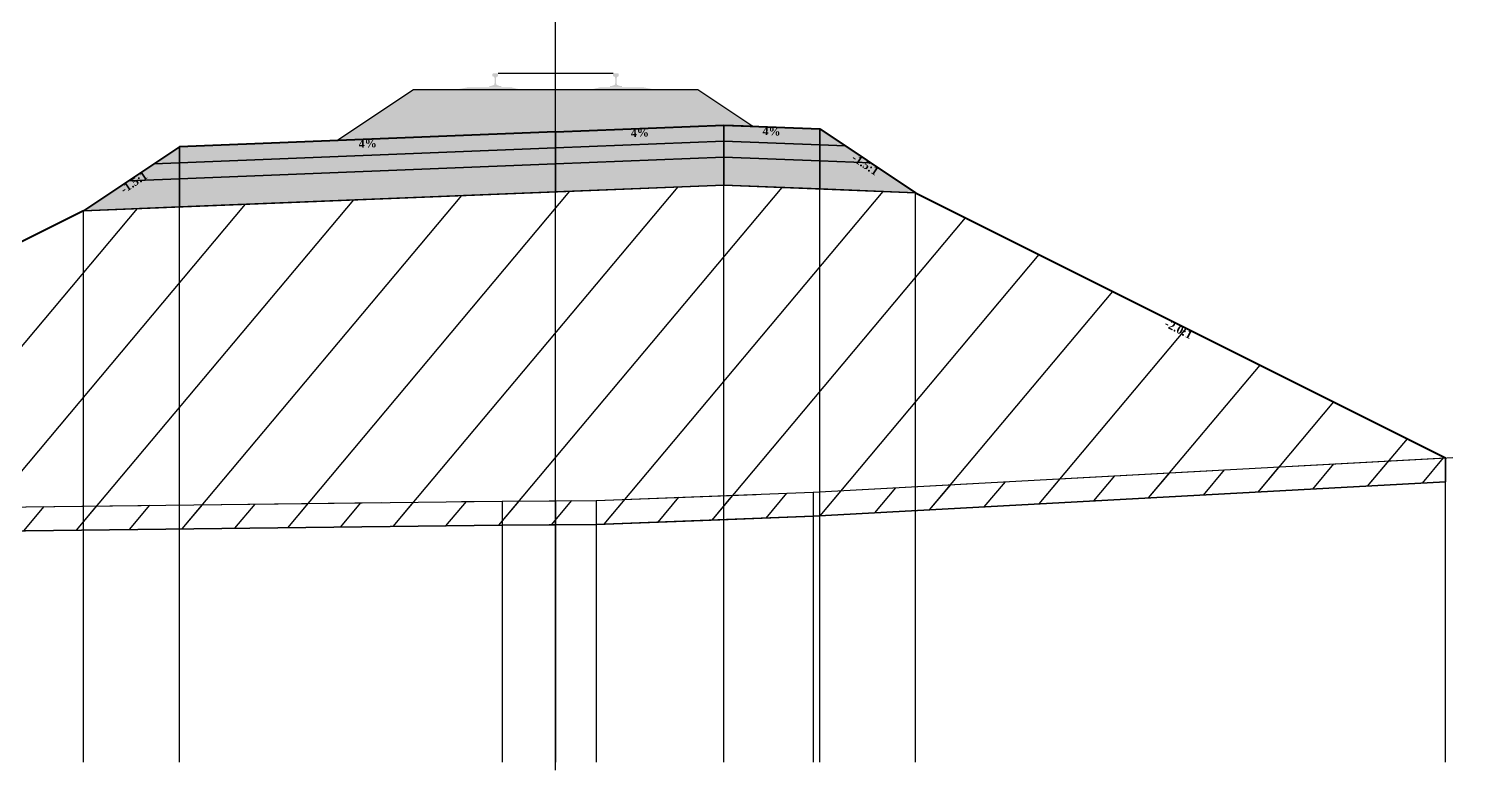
# Model space of a CAD drawing. Header units: millimetres. Extents: x 2762 to 3076, y 916 to 3305.
# Drawn here: x 2815.48 to 2833.55, y 2462.73 to 2471.94 of the extents above; entities that cross this region are included whole.
import ezdxf

# ---------------------------------------------------------------- set-up
doc = ezdxf.new("R2010")
doc.units = ezdxf.units.MM
doc.header["$LTSCALE"] = 2
doc.linetypes.add('CACHE', pattern=[9.525, 6.35, -3.175])
doc.linetypes.add('DASHED', pattern=[0.75, 0.5, -0.25])
doc.layers.add('C-ROAD-CORR', color=5, linetype='Continuous')
doc.layers.add('C-ROAD-SCTN', color=7, linetype='Continuous')
doc.styles.add('C3D_Etiquette', font='romans.shx')

msp = doc.modelspace()

# ---------------------------------------------------------------- hatches: boundary and pattern name
at = {"linetype": 'Continuous', "lineweight": -3}
msp.add_hatch(color=254, dxfattribs=at).paths.add_polyline_path([(2820.837, 2471.003), (2820.837, 2471.188), (2820.952, 2471.209), (2821.3, 2471.209), (2821.3, 2471.215), (2821.226, 2471.215), (2821.226, 2471.224), (2821.227, 2471.225), (2821.229, 2471.226), (2821.23, 2471.227), (2821.25, 2471.228), (2821.253, 2471.229), (2821.256, 2471.23), (2821.284, 2471.24), (2821.287, 2471.242), (2821.288, 2471.243), (2821.289, 2471.244), (2821.29, 2471.248), (2821.291, 2471.256), (2821.292, 2471.265), (2821.293, 2471.275), (2821.293, 2471.299), (2821.292, 2471.315), (2821.292, 2471.321), (2821.291, 2471.327), (2821.29, 2471.332), (2821.29, 2471.333), (2821.289, 2471.337), (2821.288, 2471.339), (2821.287, 2471.34), (2821.286, 2471.341), (2821.285, 2471.342), (2821.269, 2471.348), (2821.267, 2471.349), (2821.266, 2471.35), (2821.265, 2471.352), (2821.265, 2471.354), (2821.265, 2471.372), (2821.266, 2471.377), (2821.267, 2471.379), (2821.269, 2471.381), (2821.271, 2471.383), (2821.274, 2471.384), (2821.275, 2471.385), (2821.279, 2471.385), (2821.283, 2471.386), (2821.286, 2471.386), (2821.29, 2471.386), (2821.295, 2471.387), (2821.298, 2471.387), (2821.301, 2471.387), (2821.305, 2471.387), (2821.308, 2471.387), (2821.312, 2471.386), (2821.317, 2471.386), (2821.32, 2471.386), (2821.324, 2471.385), (2821.328, 2471.385), (2821.329, 2471.384), (2821.331, 2471.383), (2821.334, 2471.381), (2821.336, 2471.379), (2821.337, 2471.377), (2821.337, 2471.372), (2821.337, 2471.354), (2821.337, 2471.352), (2821.337, 2471.35), (2821.336, 2471.349), (2821.334, 2471.348), (2821.318, 2471.342), (2821.317, 2471.341), (2821.315, 2471.34), (2821.314, 2471.339), (2821.314, 2471.337), (2821.313, 2471.333), (2821.312, 2471.332), (2821.312, 2471.327), (2821.311, 2471.321), (2821.31, 2471.315), (2821.31, 2471.299), (2821.31, 2471.275), (2821.311, 2471.265), (2821.312, 2471.256), (2821.313, 2471.248), (2821.314, 2471.244), (2821.315, 2471.243), (2821.316, 2471.242), (2821.318, 2471.24), (2821.347, 2471.23), (2821.35, 2471.229), (2821.353, 2471.228), (2821.373, 2471.227), (2821.374, 2471.226), (2821.375, 2471.225), (2821.376, 2471.224), (2821.376, 2471.215), (2821.302, 2471.215), (2821.302, 2471.209), (2821.506, 2471.209), (2821.638, 2471.178), (2822.472, 2471.178), (2822.603, 2471.209), (2822.807, 2471.209), (2822.807, 2471.215), (2822.733, 2471.215), (2822.733, 2471.224), (2822.734, 2471.225), (2822.736, 2471.226), (2822.737, 2471.227), (2822.757, 2471.228), (2822.76, 2471.229), (2822.763, 2471.23), (2822.791, 2471.24), (2822.794, 2471.242), (2822.795, 2471.243), (2822.796, 2471.244), (2822.797, 2471.248), (2822.798, 2471.256), (2822.799, 2471.265), (2822.8, 2471.275), (2822.8, 2471.299), (2822.799, 2471.315), (2822.799, 2471.321), (2822.798, 2471.327), (2822.797, 2471.332), (2822.797, 2471.333), (2822.796, 2471.337), (2822.795, 2471.339), (2822.794, 2471.34), (2822.793, 2471.341), (2822.792, 2471.342), (2822.776, 2471.348), (2822.774, 2471.349), (2822.773, 2471.35), (2822.772, 2471.352), (2822.772, 2471.354), (2822.772, 2471.372), (2822.773, 2471.377), (2822.774, 2471.379), (2822.776, 2471.381), (2822.778, 2471.383), (2822.781, 2471.384), (2822.782, 2471.385), (2822.786, 2471.385), (2822.79, 2471.386), (2822.793, 2471.386), (2822.797, 2471.386), (2822.802, 2471.387), (2822.805, 2471.387), (2822.808, 2471.387), (2822.812, 2471.387), (2822.815, 2471.387), (2822.819, 2471.386), (2822.824, 2471.386), (2822.827, 2471.386), (2822.831, 2471.385), (2822.835, 2471.385), (2822.836, 2471.384), (2822.838, 2471.383), (2822.841, 2471.381), (2822.843, 2471.379), (2822.844, 2471.377), (2822.844, 2471.372), (2822.844, 2471.354), (2822.844, 2471.352), (2822.844, 2471.35), (2822.843, 2471.349), (2822.841, 2471.348), (2822.825, 2471.342), (2822.824, 2471.341), (2822.822, 2471.34), (2822.821, 2471.339), (2822.821, 2471.337), (2822.82, 2471.333), (2822.819, 2471.332), (2822.819, 2471.327), (2822.818, 2471.321), (2822.817, 2471.315), (2822.817, 2471.299), (2822.817, 2471.275), (2822.818, 2471.265), (2822.819, 2471.256), (2822.82, 2471.248), (2822.821, 2471.244), (2822.822, 2471.243), (2822.823, 2471.242), (2822.825, 2471.24), (2822.854, 2471.23), (2822.857, 2471.229), (2822.86, 2471.228), (2822.88, 2471.227), (2822.881, 2471.226), (2822.882, 2471.225), (2822.883, 2471.224), (2822.883, 2471.215), (2822.809, 2471.215), (2822.809, 2471.209), (2823.157, 2471.209), (2823.272, 2471.188), (2823.272, 2471.003)])
h = msp.add_hatch(dxfattribs=at)
h.set_pattern_fill('GRAVEL', color=252, scale=0.009, style=0)
h.set_pattern_definition([(228.0128, (2819.486781, 2470.774914), (-1.8288, -2.0574), [0.030755, -3.0447435]), (184.96974, (2819.466207, 2470.752054), (2.743199999, 0.228600013), [0.0527764, -5.2248644]), (132.51045, (2819.413629, 2470.747482), (2.286, -2.5146), [0.0372133, -3.684125]), (267.2737, (2819.324475, 2470.690332), (0.2286, 4.572), [0.0480604, -4.7579794]), (292.83365, (2819.322189, 2470.642326), (-1.143, 2.7432), [0.047127, -4.6655827]), (357.2737, (2819.340477, 2470.598892), (-4.572, 0.2286), [0.0480604, -4.7579794]), (37.69424, (2819.388483, 2470.596606), (-2.9718, -2.286), [0.0635574, -6.2921804]), (72.25533, (2819.438775, 2470.635468), (1.6002, 5.0292), [0.0600048, -5.940473]), (121.42957, (2819.457063, 2470.692618), (-1.8288, 2.9718), [0.048223, -4.774099]), (175.23636, (2819.431917, 2470.733766), (2.5146, -0.2286), [0.055054, -2.697654]), (222.39744, (2819.377053, 2470.7383376), (-2.7432, -2.5146), [0.071197, -7.0485095]), (138.81407, (2819.55079, 2470.688046), (-1.6002, 1.3716), [0.0243004, -2.405751]), (171.46923, (2819.532501, 2470.704048), (2.9718, -0.4572), [0.0462314, -4.5769175]), (225, (2819.48678, 2470.7109), (-3e-17, -0.2286), [0.032329, -0.29096]), (203.1986, (2819.47078, 2470.738338), (1.143, 0.4572), [0.01741, -1.723556]), (291.8014, (2819.454777, 2470.73148), (-0.2286, 0.6858), [0.024621, -1.206428]), (30.9638, (2819.46392, 2470.70862), (0.6858, 0.4572), [0.039989, -1.292967]), (161.565, (2819.49821, 2470.72919), (0.4572, -0.2286), [0.028916, -0.693981]), (16.38954, (2819.322189, 2470.73148), (2.286, 0.6858), [0.040508, -4.0102944]), (70.34618, (2819.361051, 2470.74291), (-0.9144, -2.5146), [0.033984, -3.3643994]), (293.1986, (2819.49821, 2470.774914), (-0.4572, 1.143), [0.034819, -1.7061465]), (343.61046, (2819.511927, 2470.74291), (-2.286, 0.6858), [0.040508, -4.0102944]), (339.44395, (2819.32219, 2470.589748), (-1.143, 0.4572), [0.039063, -1.914096]), (294.77514, (2819.358765, 2470.576032), (-1.143, 2.5146), [0.0327305, -3.2403234]), (66.8014, (2819.500497, 2470.546314), (0.4572, 1.143), [0.034819, -1.7061465]), (17.35402, (2819.514213, 2470.578318), (-2.9718, -0.9144), [0.0383204, -3.793714]), (69.44395, (2819.388483, 2470.546314), (-0.4572, -1.143), [0.0195316, -1.933628]), (101.3099, (2819.48678, 2470.546314), (-0.2286, 0.9144), [0.011656, -1.1539795]), (165.9638, (2819.484495, 2470.557744), (0.6858, -0.2286), [0.047127, -0.895415]), (186.009, (2819.438775, 2470.569174), (2.286, 0.2286), [0.043674, -4.323723]), (303.69, (2819.46392, 2470.688046), (-0.2286, 0.4572), [0.032969, -0.79126]), (353.15723, (2819.482209, 2470.660614), (3.8862, -0.4572), [0.05756, -5.698441]), (60.9454, (2819.53936, 2470.653756), (-0.9144, -1.6002), [0.023536, -2.330045]), (90, (2819.5508, 2470.67433), (-0.2286, 0.2286), [0.013716, -0.214884]), (120.25644, (2819.434203, 2470.576032), (0.9144, -1.6002), [0.031758, -3.1440547]), (48.0128, (2819.418201, 2470.603464), (1.8288, 2.0574), [0.06151, -3.0139886]), (0, (2819.45935, 2470.64918), (0.2286, 0.2286), [0.059436, -0.169164]), (325.30485, (2819.518785, 2470.649184), (2.286, -1.6002), [0.036145, -3.5783385]), (254.0546, (2819.548503, 2470.62861), (-0.2286, -0.9144), [0.033285, -1.6309485]), (207.64598, (2819.539359, 2470.596606), (-4.3434, -2.286), [0.054193, -5.365122]), (175.42608, (2819.491353, 2470.57146), (-2.9718, 0.2286), [0.0573327, -5.675926])])
h.paths.add_polyline_path([(2819.322, 2470.546), (2820.28, 2471.185), (2823.83, 2471.185), (2824.519, 2470.725), (2824.155, 2470.74)])
h = msp.add_hatch(color=11, dxfattribs=at)
h.paths.add_polyline_path([(2825.355, 2470.492), (2825.355, 2470.692), (2825.674, 2470.479)])
h.paths.add_polyline_path([(2824.155, 2470.54), (2824.155, 2470.74), (2825.355, 2470.692), (2825.355, 2470.492)])
h.paths.add_polyline_path([(2822.055, 2470.456), (2822.055, 2470.656), (2824.155, 2470.74), (2824.155, 2470.54)])
h.paths.add_polyline_path([(2817.355, 2470.268), (2817.355, 2470.468), (2822.055, 2470.656), (2822.055, 2470.456)])
h.paths.add_polyline_path([(2817.035, 2470.255), (2817.355, 2470.468), (2817.355, 2470.268)])
h = msp.add_hatch(color=30, dxfattribs=at)
h.paths.add_polyline_path([(2825.355, 2470.292), (2825.355, 2470.492), (2825.674, 2470.479), (2825.993, 2470.266)])
h.paths.add_polyline_path([(2824.155, 2470.34), (2824.155, 2470.54), (2825.355, 2470.492), (2825.355, 2470.292)])
h.paths.add_polyline_path([(2822.055, 2470.256), (2822.055, 2470.456), (2824.155, 2470.54), (2824.155, 2470.34)])
h.paths.add_polyline_path([(2817.355, 2470.068), (2817.355, 2470.268), (2822.055, 2470.456), (2822.055, 2470.256)])
h.paths.add_polyline_path([(2816.716, 2470.042), (2817.035, 2470.255), (2817.355, 2470.268), (2817.355, 2470.068)])
h = msp.add_hatch(color=83, dxfattribs=at)
h.paths.add_polyline_path([(2825.355, 2469.942), (2825.355, 2470.292), (2825.993, 2470.266), (2826.551, 2469.894)])
h.paths.add_polyline_path([(2824.155, 2469.99), (2824.155, 2470.34), (2825.355, 2470.292), (2825.355, 2469.942)])
h.paths.add_polyline_path([(2822.055, 2469.906), (2822.055, 2470.256), (2824.155, 2470.34), (2824.155, 2469.99)])
h.paths.add_polyline_path([(2817.355, 2469.718), (2817.355, 2470.068), (2822.055, 2470.256), (2822.055, 2469.906)])
h.paths.add_polyline_path([(2816.158, 2469.67), (2816.716, 2470.042), (2817.355, 2470.068), (2817.355, 2469.718)])
h = msp.add_hatch(dxfattribs=at)
h.set_pattern_fill('_U', color=3, angle=50, style=0, pattern_type=0)
h.set_pattern_definition([(50, (2806.8426, 2465.5719), (-0.766044, 0.642788), [])])
h.paths.add_polyline_path([(2806.843, 2465.572), (2807.103, 2465.832), (2808.603, 2465.892), (2816.158, 2469.67), (2824.155, 2469.99), (2826.551, 2469.894), (2833.171, 2466.584), (2833.171, 2466.284), (2825.273, 2465.853), (2822.561, 2465.752), (2821.387, 2465.742)])
h.paths.add_polyline_path([(2805.301, 2465.554), (2805.301, 2465.854), (2805.303, 2465.844), (2805.603, 2465.832), (2805.875, 2465.561)])
h = msp.add_hatch(dxfattribs=at)
h.set_pattern_fill('_U', color=150, scale=0.5, angle=50, style=0, pattern_type=0)
h.set_pattern_definition([(50, (2806.84263, 2465.57187), (-0.383022, 0.321394), [])])
h.paths.add_polyline_path([(2806.843, 2465.572), (2807.103, 2465.832), (2808.603, 2465.892), (2821.387, 2466.042), (2822.561, 2466.052), (2825.273, 2466.153), (2833.171, 2466.584), (2833.171, 2466.284), (2825.273, 2465.853), (2822.561, 2465.752), (2821.387, 2465.742)])
h.paths.add_polyline_path([(2805.301, 2465.854), (2808.603, 2465.892), (2807.103, 2465.832), (2806.843, 2465.572), (2805.875, 2465.561), (2805.603, 2465.832), (2805.303, 2465.844)])
h.paths.add_polyline_path([(2805.301, 2465.554), (2805.301, 2465.854), (2805.303, 2465.844), (2805.603, 2465.832), (2805.875, 2465.561)])

# ---------------------------------------------------------------- linework, layer by layer
at = {"color": 7, "linetype": 'Continuous', "lineweight": -3}
msp.add_line((2822.055, 2462.684), (2822.055, 2474.884), dxfattribs=at)
at = {"color": 251, "linetype": 'Continuous', "lineweight": -3}
for p, q in [((2819.322, 2470.546), (2820.28, 2471.185)), ((2820.28, 2471.185), (2823.83, 2471.185)), ((2823.83, 2471.185), (2824.519, 2470.725)), ((2817.355, 2470.468), (2822.055, 2470.656)), ((2824.155, 2470.74), (2819.322, 2470.546)), ((2822.055, 2470.656), (2824.155, 2470.74)), ((2822.055, 2470.456), (2822.055, 2470.656)), ((2822.055, 2470.656), (2822.055, 2470.456)), ((2824.519, 2470.725), (2824.155, 2470.74)), ((2824.155, 2470.54), (2824.155, 2470.74)), ((2824.155, 2470.74), (2825.355, 2470.692)), ((2824.155, 2470.74), (2824.155, 2470.54)), ((2825.355, 2470.492), (2825.355, 2470.692)), ((2825.355, 2470.692), (2825.674, 2470.479)), ((2825.355, 2470.692), (2825.355, 2470.492)), ((2817.035, 2470.255), (2817.355, 2470.468)), ((2817.355, 2470.268), (2817.355, 2470.468)), ((2817.355, 2470.468), (2817.355, 2470.268)), ((2822.055, 2470.456), (2817.355, 2470.268)), ((2824.155, 2470.54), (2822.055, 2470.456)), ((2825.355, 2470.492), (2824.155, 2470.54)), ((2825.674, 2470.479), (2825.355, 2470.492)), ((2817.355, 2470.268), (2817.035, 2470.255))]:
    msp.add_line(p, q, dxfattribs=at)
at = {"color": 53, "linetype": 'Continuous', "lineweight": -3}
for p, q in [((2817.355, 2470.268), (2822.055, 2470.456)), ((2822.055, 2470.456), (2824.155, 2470.54)), ((2822.055, 2470.256), (2822.055, 2470.456)), ((2822.055, 2470.456), (2822.055, 2470.256)), ((2824.155, 2470.34), (2824.155, 2470.54)), ((2824.155, 2470.54), (2825.355, 2470.492)), ((2824.155, 2470.54), (2824.155, 2470.34)), ((2825.355, 2470.292), (2825.355, 2470.492)), ((2825.355, 2470.492), (2825.674, 2470.479)), ((2825.355, 2470.492), (2825.355, 2470.292)), ((2825.674, 2470.479), (2825.993, 2470.266)), ((2824.155, 2470.34), (2822.055, 2470.256)), ((2822.055, 2470.256), (2824.155, 2470.34)), ((2825.355, 2470.292), (2824.155, 2470.34)), ((2824.155, 2469.99), (2824.155, 2470.34)), ((2824.155, 2470.34), (2825.355, 2470.292)), ((2824.155, 2470.34), (2824.155, 2469.99)), ((2825.993, 2470.266), (2825.355, 2470.292)), ((2825.355, 2469.942), (2825.355, 2470.292)), ((2825.355, 2470.292), (2825.993, 2470.266)), ((2825.355, 2470.292), (2825.355, 2469.942)), ((2816.716, 2470.042), (2817.035, 2470.255)), ((2817.035, 2470.255), (2817.355, 2470.268)), ((2817.355, 2470.068), (2817.355, 2470.268)), ((2817.355, 2470.268), (2817.355, 2470.068)), ((2822.055, 2470.256), (2817.355, 2470.068)), ((2817.355, 2470.068), (2822.055, 2470.256)), ((2822.055, 2469.906), (2822.055, 2470.256)), ((2822.055, 2470.256), (2822.055, 2469.906)), ((2825.993, 2470.266), (2826.551, 2469.894)), ((2816.158, 2469.67), (2816.716, 2470.042)), ((2817.355, 2470.068), (2816.716, 2470.042)), ((2816.716, 2470.042), (2817.355, 2470.068)), ((2817.355, 2469.718), (2817.355, 2470.068)), ((2817.355, 2470.068), (2817.355, 2469.718)), ((2824.155, 2469.99), (2822.055, 2469.906)), ((2825.355, 2469.942), (2824.155, 2469.99)), ((2826.551, 2469.894), (2825.355, 2469.942)), ((2822.055, 2469.906), (2817.355, 2469.718)), ((2817.355, 2469.718), (2816.158, 2469.67))]:
    msp.add_line(p, q, dxfattribs=at)
at = {"color": 253, "linetype": 'Continuous', "lineweight": -3}
for p, q in [((2816.158, 2469.67), (2824.155, 2469.99)), ((2824.155, 2469.99), (2826.551, 2469.894)), ((2826.551, 2469.894), (2833.171, 2466.584)), ((2808.603, 2465.892), (2816.158, 2469.67)), ((2825.273, 2466.153), (2833.171, 2466.584)), ((2833.171, 2466.584), (2833.171, 2466.284)), ((2833.171, 2466.584), (2833.171, 2466.284)), ((2822.561, 2466.052), (2825.273, 2466.153)), ((2833.171, 2466.284), (2825.273, 2465.853)), ((2833.171, 2466.284), (2825.273, 2465.853)), ((2808.603, 2465.892), (2821.387, 2466.042)), ((2821.387, 2466.042), (2822.561, 2466.052)), ((2825.273, 2465.853), (2822.561, 2465.752)), ((2825.273, 2465.853), (2822.561, 2465.752)), ((2821.387, 2465.742), (2806.843, 2465.572)), ((2821.387, 2465.742), (2806.843, 2465.572)), ((2822.561, 2465.752), (2821.387, 2465.742)), ((2822.561, 2465.752), (2821.387, 2465.742))]:
    msp.add_line(p, q, dxfattribs=at)
at = {"color": 8, "linetype": 'CACHE', "lineweight": -3}
for p, q in [((2824.155, 2462.784), (2824.155, 2469.99)), ((2825.355, 2462.784), (2825.355, 2469.942)), ((2822.055, 2462.784), (2822.055, 2469.906)), ((2822.055, 2462.784), (2822.055, 2469.906)), ((2826.551, 2462.784), (2826.551, 2469.894)), ((2816.158, 2462.784), (2816.158, 2469.67)), ((2817.355, 2462.784), (2817.355, 2469.718)), ((2833.171, 2462.784), (2833.171, 2466.584))]:
    msp.add_line(p, q, dxfattribs=at)
at = {"color": 105, "linetype": 'DASHED', "lineweight": -3, "ltscale": 2}
for p, q in [((2825.273, 2466.153), (2836.552, 2466.768)), ((2822.561, 2466.052), (2825.273, 2466.153)), ((2802.879, 2465.826), (2821.387, 2466.042)), ((2821.387, 2466.042), (2822.055, 2466.047)), ((2822.055, 2466.047), (2822.561, 2466.052))]:
    msp.add_line(p, q, dxfattribs=at)
at = {"color": 6, "linetype": 'Continuous', "lineweight": -3}
for p, q in [((2825.273, 2465.853), (2833.171, 2466.284)), ((2822.561, 2465.752), (2823.892, 2465.801)), ((2823.892, 2465.801), (2825.273, 2465.853)), ((2808.711, 2465.594), (2821.387, 2465.742)), ((2821.387, 2465.742), (2822.055, 2465.747)), ((2822.055, 2465.747), (2822.561, 2465.752))]:
    msp.add_line(p, q, dxfattribs=at)
at = {"color": 98, "linetype": 'CACHE', "lineweight": -3}
for p, q in [((2825.273, 2466.153), (2825.273, 2462.784)), ((2821.387, 2466.042), (2821.387, 2462.784)), ((2822.055, 2466.047), (2822.055, 2462.784)), ((2822.561, 2466.052), (2822.561, 2462.784))]:
    msp.add_line(p, q, dxfattribs=at)
at = {"layer": 'C-ROAD-CORR', "color": 1, "linetype": 'Continuous', "lineweight": 40}
for p, q in [((2822.055, 2470.656), (2817.355, 2470.468)), ((2822.055, 2470.656), (2824.155, 2470.74)), ((2824.155, 2470.74), (2825.355, 2470.692)), ((2825.355, 2470.692), (2826.551, 2469.894)), ((2817.355, 2470.468), (2816.158, 2469.67)), ((2826.551, 2469.894), (2833.171, 2466.584)), ((2816.158, 2469.67), (2808.603, 2465.892))]:
    msp.add_line(p, q, dxfattribs=at)
at = {"layer": 'C-ROAD-CORR', "color": 102, "linetype": 'Continuous', "lineweight": -3, "ltscale": 0.5}
for p, q in [((2822.055, 2469.906), (2824.155, 2469.99)), ((2824.155, 2469.99), (2825.355, 2469.942)), ((2825.355, 2469.942), (2826.551, 2469.894)), ((2822.055, 2469.906), (2817.355, 2469.718)), ((2817.355, 2469.718), (2816.158, 2469.67))]:
    msp.add_line(p, q, dxfattribs=at)
at = {"layer": 'C-ROAD-SCTN', "color": 154, "linetype": 'Continuous', "lineweight": -3}
for p, q in [((2821.337, 2471.387), (2822.055, 2471.387)), ((2822.055, 2471.387), (2822.772, 2471.387)), ((2817.355, 2470.468), (2822.055, 2470.656)), ((2822.055, 2470.656), (2824.155, 2470.74)), ((2824.155, 2470.74), (2825.355, 2470.692)), ((2825.355, 2470.692), (2826.551, 2469.894)), ((2816.158, 2469.67), (2817.355, 2470.468)), ((2826.551, 2469.894), (2833.171, 2466.584)), ((2808.603, 2465.892), (2816.158, 2469.67))]:
    msp.add_line(p, q, dxfattribs=at)
at = {"layer": 'C-ROAD-SCTN', "color": 140, "linetype": 'Continuous', "lineweight": -3}
for p, q in [((2819.322, 2470.546), (2820.28, 2471.185)), ((2820.28, 2471.185), (2820.323, 2471.185)), ((2820.323, 2471.185), (2822.055, 2471.185)), ((2822.055, 2471.185), (2823.786, 2471.185)), ((2823.786, 2471.185), (2823.83, 2471.185)), ((2823.83, 2471.185), (2824.519, 2470.725))]:
    msp.add_line(p, q, dxfattribs=at)
at = {"layer": 'C-ROAD-SCTN', "color": 1, "linetype": 'Continuous', "lineweight": -3}
for p, q in [((2822.055, 2469.906), (2824.155, 2469.99)), ((2824.155, 2469.99), (2825.355, 2469.942)), ((2825.355, 2469.942), (2826.551, 2469.894)), ((2817.355, 2469.718), (2822.055, 2469.906)), ((2826.551, 2469.894), (2833.171, 2466.584)), ((2808.603, 2465.892), (2816.158, 2469.67)), ((2816.158, 2469.67), (2817.355, 2469.718))]:
    msp.add_line(p, q, dxfattribs=at)

# ---------------------------------------------------------------- texts
at = {"color": 7, "linetype": 'Continuous', "lineweight": -3, "char_height": 0.1, "attachment_point": 2, "style": 'C3D_Etiquette'}
for s, insert, width, rotation in [('{\\fTimes New Roman|b1|i0|c0|p18;4%}', (2823.105, 2470.694), 0.37094, 2.2906), ('{\\fTimes New Roman|b1|i0|c0|p18;4%}', (2824.754, 2470.712), 0.42071, 357.7094), ('{\\fTimes New Roman|b1|i0|c0|p18;4%}', (2819.705, 2470.558), 0.42071, 2.2906), ('{\\fTimes New Roman|b1|i0|c0|p18;-1.5:1}', (2825.951, 2470.289), 0.34598, 326.3099), ('{\\fTimes New Roman|b1|i0|c0|p18;-1.5:1}', (2816.758, 2470.065), 0.34598, 33.6901), ('{\\fTimes New Roman|b1|i0|c0|p18;-2.0:1}', (2829.86, 2468.235), 0.34598, 333.4349)]:
    msp.add_mtext(s, dxfattribs=dict(at, insert=insert, width=width, rotation=rotation))

doc.saveas('drawing.dxf')
